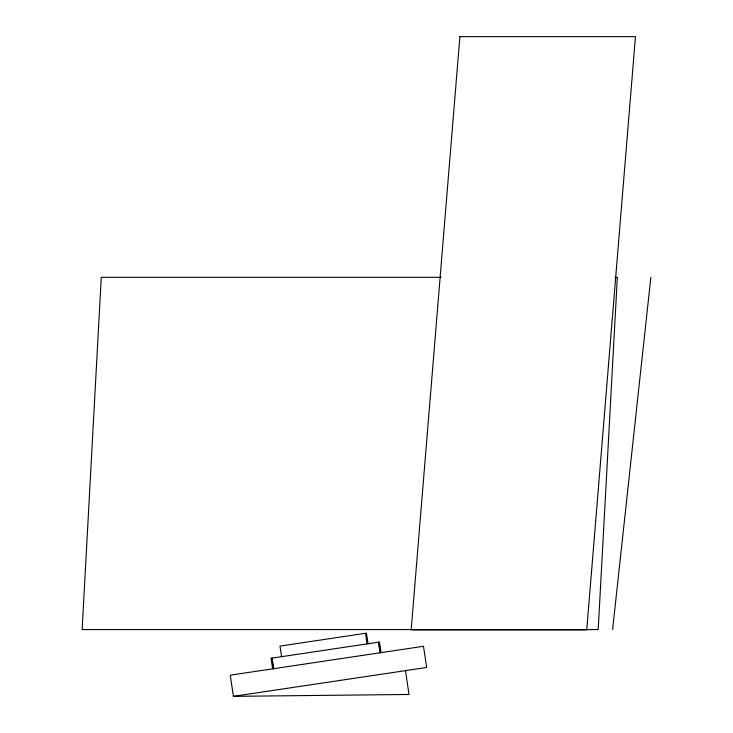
<?xml version="1.0" encoding="UTF-8"?>
<svg xmlns="http://www.w3.org/2000/svg" width="733" height="733" viewBox="0 0 733 733"><rect width="100%" height="100%" fill="white"/><g stroke="black" fill="none" stroke-linecap="round" stroke-linejoin="round"><path stroke-width="1.1" d="M612.596 629.583L650.867 277.312M233.415 696.35L426.643 667.47L423.482 646.295L230.254 675.175L233.415 696.35L409.032 694.463L405.468 670.64M441.119 277.312L101.273 277.312L82.133 629.583L598.201 629.583L617.333 277.312L615.042 277.312M381.087 652.636L379.511 642.044L271.063 658.252L272.649 668.835M378.704 642.163L380.28 652.755M378.521 642.19L380.106 652.782M368.039 643.757L366.454 633.165L279.997 646.094L281.582 656.676M365.501 633.312L367.086 643.904M272.044 658.106L273.629 668.688M271.87 658.133L273.446 668.716M459.893 36.65L411.176 629.904L586.739 629.904L635.456 36.65L459.893 36.65"/></g></svg>
